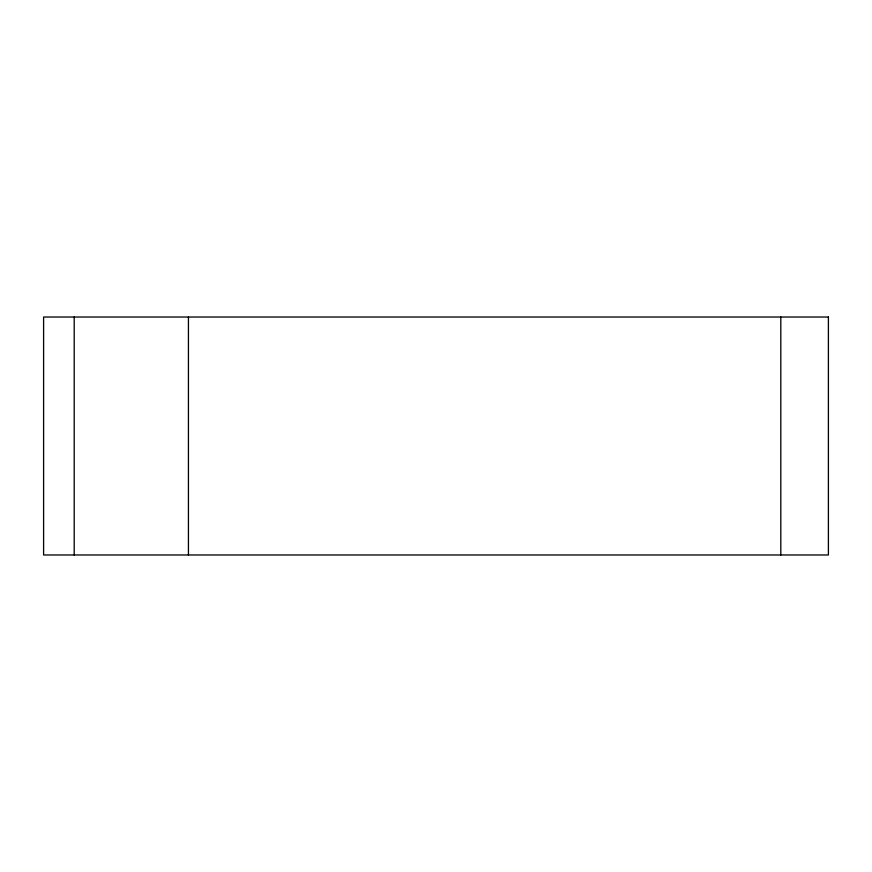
<?xml version="1.0" encoding="UTF-8"?>
<svg xmlns="http://www.w3.org/2000/svg" width="872" height="872" viewBox="0 0 872 872"><rect width="100%" height="100%" fill="white"/><g stroke="black" fill="none" stroke-linecap="round" stroke-linejoin="round"><path stroke-width="1.31" d="M780.811 317.027L780.811 554.974M188.439 317.027L188.439 554.974M74.207 317.027L74.207 554.974M828.4 317.027L43.6 317.027L43.6 554.974L828.4 554.974L828.4 317.027"/></g></svg>
